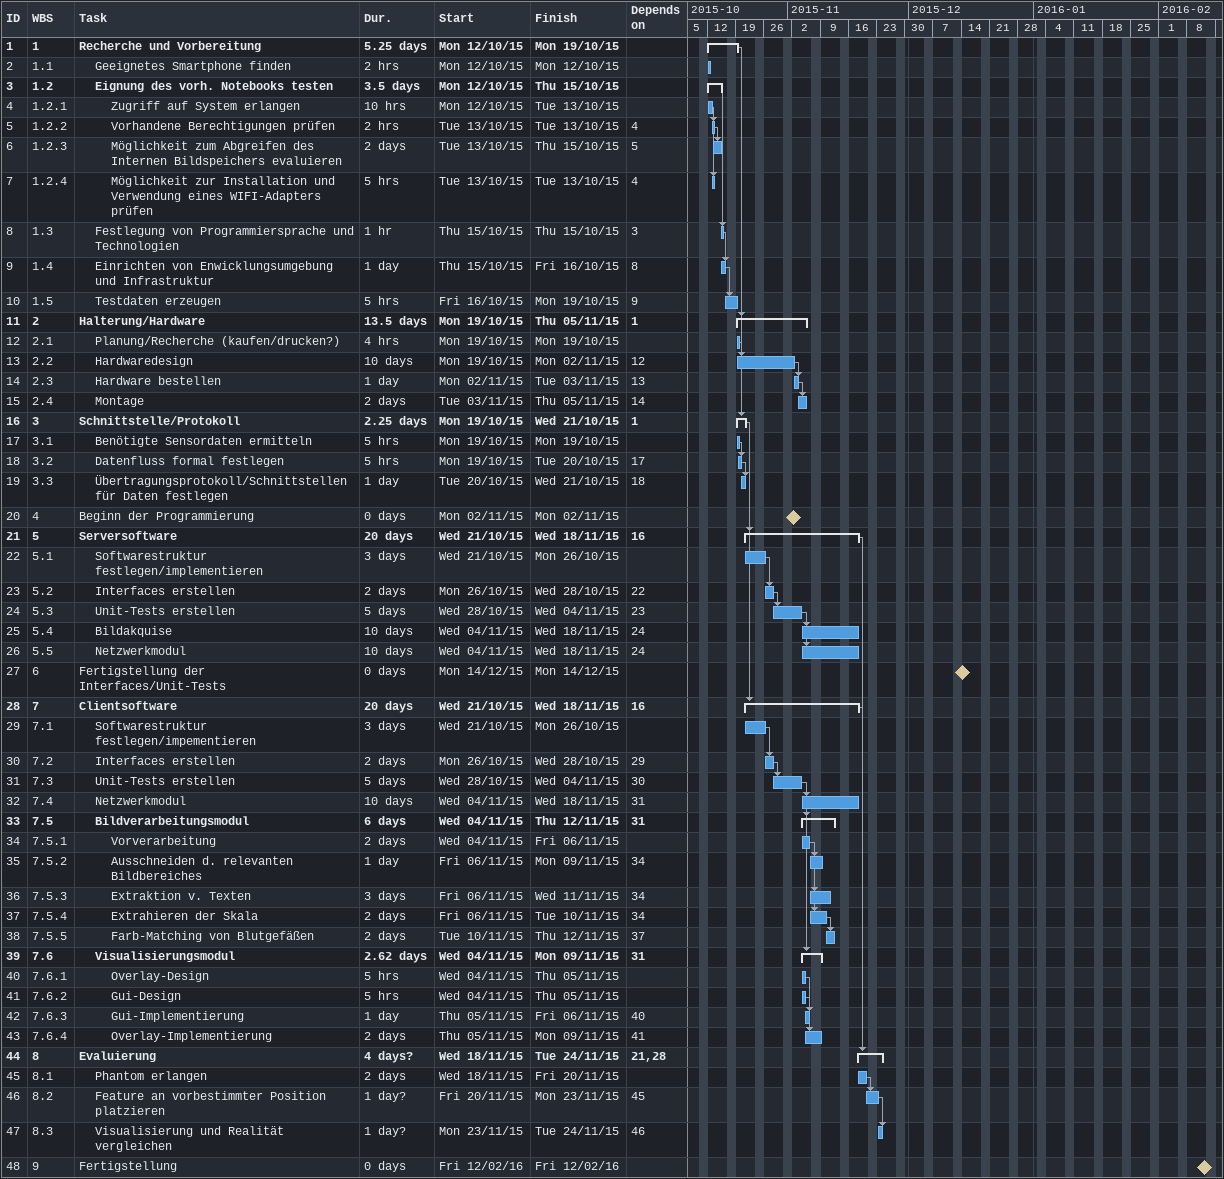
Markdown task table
| ID | WBS | Task | Duration | Start | Finish | Predecessors |
|---|---|---|---|---|---|---|
| 1 | 1 | **Recherche und Vorbereitung** | 5.25d | 2015-10-12 | 2015-10-19 |  |
| 2 | 1.1 | Geeignetes Smartphone finden | 2h | 2015-10-12 | 2015-10-12 |  |
| 3 | 1.2 | **Eignung des vorh. Notebooks testen** | 3.5d | 2015-10-12 | 2015-10-15 |  |
| 4 | 1.2.1 | Zugriff auf System erlangen | 10h | 2015-10-12 | 2015-10-13 |  |
| 5 | 1.2.2 | Vorhandene Berechtigungen prüfen | 2h | 2015-10-13 | 2015-10-13 | 4 |
| 6 | 1.2.3 | Möglichkeit zum Abgreifen des Internen Bildspeichers evaluieren | 2d | 2015-10-13 | 2015-10-15 | 5 |
| 7 | 1.2.4 | Möglichkeit zur Installation und Verwendung eines WIFI-Adapters prüfen | 5h | 2015-10-13 | 2015-10-13 | 4 |
| 8 | 1.3 | Festlegung von Programmiersprache und Technologien | 1h | 2015-10-15 | 2015-10-15 | 3 |
| 9 | 1.4 | Einrichten von Enwicklungsumgebung und Infrastruktur | 1d | 2015-10-15 | 2015-10-16 | 8 |
| 10 | 1.5 | Testdaten erzeugen | 5h | 2015-10-16 | 2015-10-19 | 9 |
| 11 | 2 | **Halterung/Hardware** | 13.5d | 2015-10-19 | 2015-11-05 | 1 |
| 12 | 2.1 | Planung/Recherche (kaufen/drucken?) | 4h | 2015-10-19 | 2015-10-19 |  |
| 13 | 2.2 | Hardwaredesign | 10d | 2015-10-19 | 2015-11-02 | 12 |
| 14 | 2.3 | Hardware bestellen | 1d | 2015-11-02 | 2015-11-03 | 13 |
| 15 | 2.4 | Montage | 2d | 2015-11-03 | 2015-11-05 | 14 |
| 16 | 3 | **Schnittstelle/Protokoll** | 2.25d | 2015-10-19 | 2015-10-21 | 1 |
| 17 | 3.1 | Benötigte Sensordaten ermitteln | 5h | 2015-10-19 | 2015-10-19 |  |
| 18 | 3.2 | Datenfluss formal festlegen | 5h | 2015-10-19 | 2015-10-20 | 17 |
| 19 | 3.3 | Übertragungsprotokoll/Schnittstellen für Daten festlegen | 1d | 2015-10-20 | 2015-10-21 | 18 |
| 20 | 4 | Beginn der Programmierung | 0d | 2015-11-02 | 2015-11-02 |  |
| 21 | 5 | **Serversoftware** | 20d | 2015-10-21 | 2015-11-18 | 16 |
| 22 | 5.1 | Softwarestruktur festlegen/implementieren | 3d | 2015-10-21 | 2015-10-26 |  |
| 23 | 5.2 | Interfaces erstellen | 2d | 2015-10-26 | 2015-10-28 | 22 |
| 24 | 5.3 | Unit-Tests erstellen | 5d | 2015-10-28 | 2015-11-04 | 23 |
| 25 | 5.4 | Bildakquise | 10d | 2015-11-04 | 2015-11-18 | 24 |
| 26 | 5.5 | Netzwerkmodul | 10d | 2015-11-04 | 2015-11-18 | 24 |
| 27 | 6 | Fertigstellung der Interfaces/Unit-Tests | 0d | 2015-12-14 | 2015-12-14 |  |
| 28 | 7 | **Clientsoftware** | 20d | 2015-10-21 | 2015-11-18 | 16 |
| 29 | 7.1 | Softwarestruktur festlegen/impementieren | 3d | 2015-10-21 | 2015-10-26 |  |
| 30 | 7.2 | Interfaces erstellen | 2d | 2015-10-26 | 2015-10-28 | 29 |
| 31 | 7.3 | Unit-Tests erstellen | 5d | 2015-10-28 | 2015-11-04 | 30 |
| 32 | 7.4 | Netzwerkmodul | 10d | 2015-11-04 | 2015-11-18 | 31 |
| 33 | 7.5 | **Bildverarbeitungsmodul** | 6d | 2015-11-04 | 2015-11-12 | 31 |
| 34 | 7.5.1 | Vorverarbeitung | 2d | 2015-11-04 | 2015-11-06 |  |
| 35 | 7.5.2 | Ausschneiden d. relevanten Bildbereiches | 1d | 2015-11-06 | 2015-11-09 | 34 |
| 36 | 7.5.3 | Extraktion v. Texten | 3d | 2015-11-06 | 2015-11-11 | 34 |
| 37 | 7.5.4 | Extrahieren der Skala | 2d | 2015-11-06 | 2015-11-10 | 34 |
| 38 | 7.5.5 | Farb-Matching von Blutgefäßen | 2d | 2015-11-10 | 2015-11-12 | 37 |
| 39 | 7.6 | **Visualisierungsmodul** | 2.62d | 2015-11-04 | 2015-11-09 | 31 |
| 40 | 7.6.1 | Overlay-Design | 5h | 2015-11-04 | 2015-11-05 |  |
| 41 | 7.6.2 | Gui-Design | 5h | 2015-11-04 | 2015-11-05 |  |
| 42 | 7.6.3 | Gui-Implementierung | 1d | 2015-11-05 | 2015-11-06 | 40 |
| 43 | 7.6.4 | Overlay-Implementierung | 2d | 2015-11-05 | 2015-11-09 | 41 |
| 44 | 8 | **Evaluierung** | 4d? | 2015-11-18 | 2015-11-24 | 21, 28 |
| 45 | 8.1 | Phantom erlangen | 2d | 2015-11-18 | 2015-11-20 |  |
| 46 | 8.2 | Feature an vorbestimmter Position platzieren | 1d? | 2015-11-20 | 2015-11-23 | 45 |
| 47 | 8.3 | Visualisierung und Realität vergleichen | 1d? | 2015-11-23 | 2015-11-24 | 46 |
| 48 | 9 | Fertigstellung | 0d | 2016-02-12 | 2016-02-12 |  |
